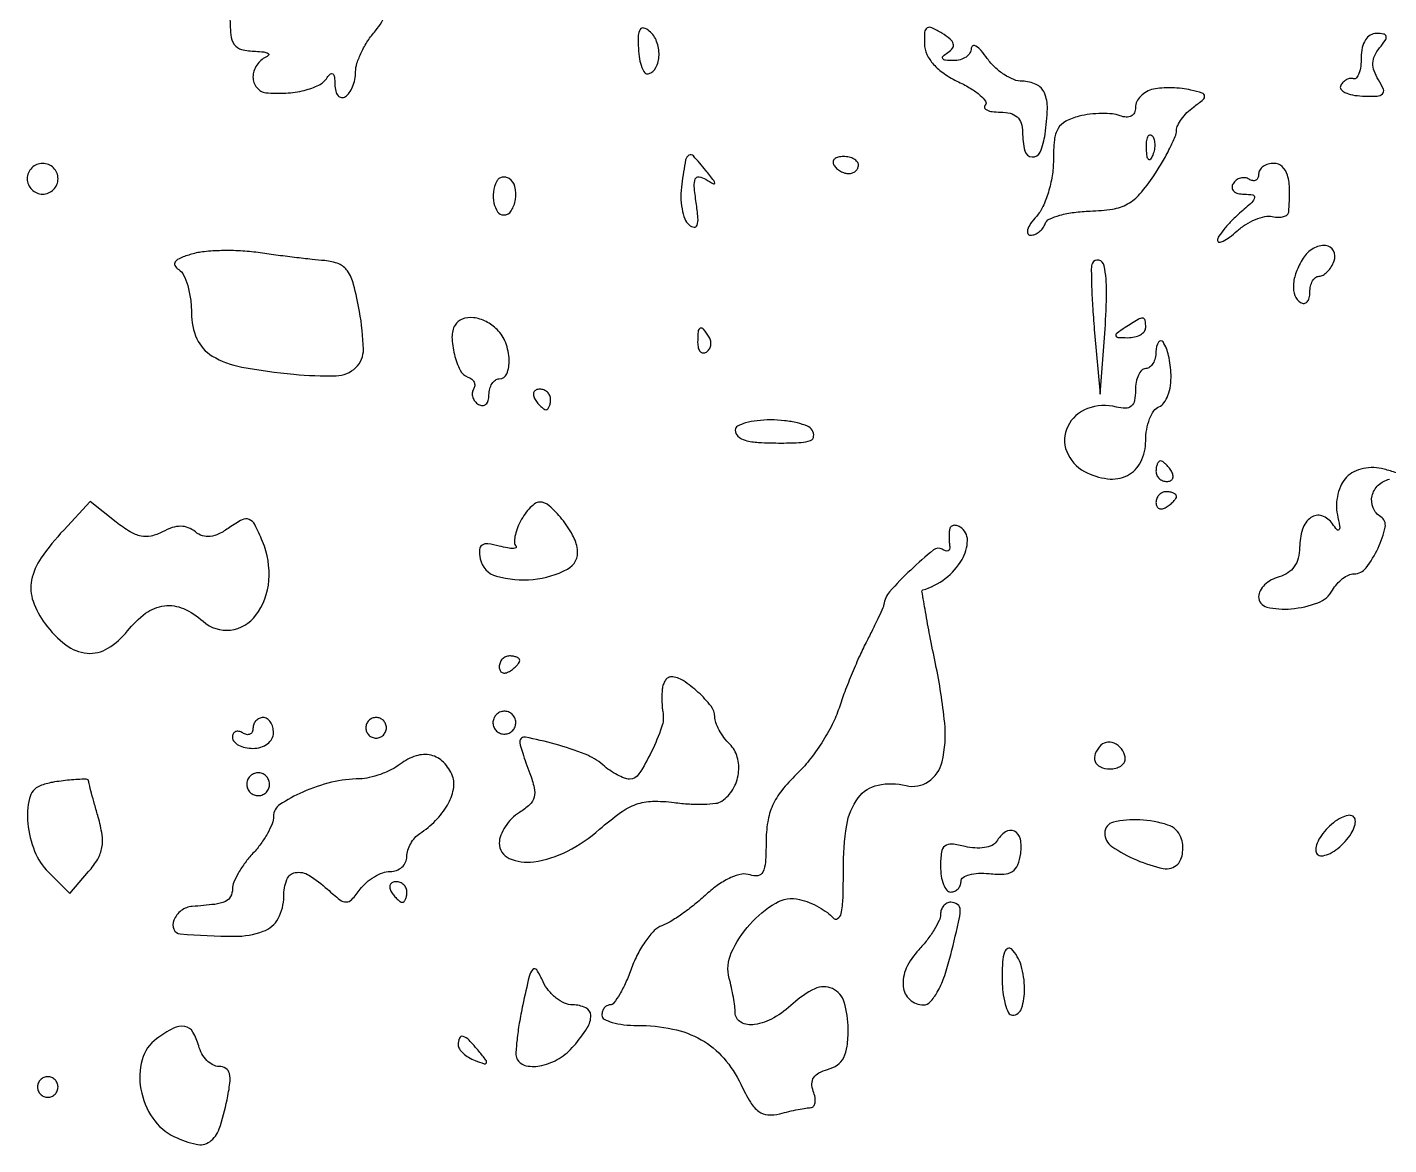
# Model space of a CAD drawing. Extents: x 0 to 5034, y 0 to 2560.
# Drawn here: x 95 to 227.7, y 2328.4 to 2437.3 of the extents above; entities that cross this region are included whole.
import ezdxf

# ---------------------------------------------------------------- set-up
doc = ezdxf.new("R2010")
doc.units = 0

msp = doc.modelspace()

# ---------------------------------------------------------------- linework, layer by layer
for points in [[(114.75, 2438.5, 0.021329), (114.833997, 2436.531804, 0.131865), (115.175731, 2435.588364, 0.183681), (115.883822, 2435.106272, 0.049881), (117.25, 2434.921053, -0.020908), (118.046513, 2434.859693, -0.102704), (118.471875, 2434.717133, -0.451325), (118.507991, 2434.534095, -0.134342), (118.25, 2434.337719, 0.087674), (117.772091, 2434.039141, 0.065245), (117.367188, 2433.565351, 0.064399), (117.093368, 2432.995939, 0.080074), (117, 2432.416667, 0.085352), (117.094537, 2431.866895, 0.086175), (117.367188, 2431.382319, 0.090673), (117.772886, 2431.036765, 0.108623), (118.25, 2430.884846, 0.036789), (120.208791, 2430.848959, 0.046371), (122.001573, 2431.116066, 0.05351), (123.424793, 2431.631547, 0.137525), (124.234687, 2432.35306, -0.065563), (124.546883, 2432.723222, -0.382815), (124.78079, 2432.725092, -0.185853), (124.940634, 2432.418112, -0.026029), (124.984687, 2431.690983, 0.055749), (125.06281, 2431.042258, 0.119238), (125.289252, 2430.594912, 0.187649), (125.619957, 2430.416871, 0.170746), (126, 2430.5, 0.104765), (126.383304, 2430.866025, 0.051491), (126.70625, 2431.461704, 0.047893), (126.925865, 2432.176235, 0.050663), (127, 2432.906007, -0.07939), (127.134586, 2433.748293, -0.032827), (127.566615, 2434.822076, -0.031443), (128.19069, 2435.935106, -0.035155), (128.928903, 2436.918024, 0.092654), (130.023779, 2438.788098, 0.085008)], [(228.449902, 2393.8476, 0.007854), (227.232409, 2394.201421, 0.058368), (226.216538, 2394.355487, 0.060563), (225.20561, 2394.267241, 0.063864), (224.294452, 2393.94943, 0.080734), (223.571429, 2393.428571, 0.084249), (223.074581, 2392.728626, 0.052363), (222.733555, 2391.778385, 0.050782), (222.588614, 2390.738296, 0.063348), (222.675766, 2389.767591, -0.009004), (222.897765, 2388.661428, -0.169723), (222.843512, 2388.316894, -0.524419), (222.656543, 2388.295793, -0.025378), (222.19855, 2388.878115, 0.157173), (221.171702, 2389.64792, 0.244485), (220.100945, 2389.48821, 0.159949), (219.279145, 2388.351469, 0.07734), (219, 2386.557614, -0.064706), (218.867638, 2385.539101, -0.0887), (218.478633, 2384.702843, -0.094016), (217.845025, 2384.087249, -0.082114), (217, 2383.710251, 0.061669), (216.235328, 2383.405753, 0.066064), (215.5875, 2382.929351, 0.074178), (215.14937, 2382.360958, 0.127842), (215, 2381.78631, 0.348429), (215.810428, 2380.764524, 0.079213), (218.17393, 2380.595, 0.067826), (220.777664, 2381.182543, 0.177636), (222.210419, 2382.411514, -0.052158), (222.63951, 2383.019698, -0.049972), (223.190839, 2383.535674, -0.053982), (223.775293, 2383.889653, -0.107969), (224.29969, 2384.007802, 0.231325), (225.466991, 2384.587817, 0.054065), (226.636474, 2386.508349, 0.056115), (227.330715, 2388.556348, 0.318107), (226.905597, 2389.558344, -0.157667), (226.155426, 2390.440954, -0.155875), (226.059639, 2391.600156, -0.147535), (226.658617, 2392.64684, -0.139168), (227.75, 2393.217116, 0.018624)]]:
    msp.add_lwpolyline(points, format="xyb")
for points in [[(154.556958, 2435.190196, 0.030396), (154.66345, 2434.175048, 0.052156), (154.889807, 2433.355606, 0.074692), (155.19057, 2432.833752, 0.297021), (155.524689, 2432.722506, 0.217194), (156.27062, 2433.330391, 0.10926), (156.567359, 2434.534558, 0.095653), (156.338974, 2435.891295, 0.130884), (155.6247, 2436.896508, 0.101306), (155.085721, 2437.184548, 0.337095), (154.733278, 2437.05133, 0.131883), (154.551192, 2436.45615, 0.019599)], [(182.431893, 2435.64488, 0.100874), (182.674581, 2434.621353, 0.074648), (183.316609, 2433.647576, 0.061079), (184.352662, 2432.744606, 0.036916), (185.766454, 2431.93312, -0.023864), (186.970393, 2431.283224, -0.043487), (187.87272, 2430.625845, -0.062185), (188.383298, 2430.055365, -0.362546), (188.349787, 2429.68312, 0.293465), (188.293965, 2429.426878, 0.198255), (188.503792, 2429.200667, 0.078142), (189.047012, 2429.047073, 0.029905), (189.833333, 2429, -0.060822), (190.797881, 2428.882233, -0.122488), (191.470932, 2428.52604, -0.132942), (191.864839, 2427.919466, -0.078062), (192, 2427.059017, 0.059078), (192.216017, 2425.237153, 0.320263), (192.925614, 2424.621191, 0.331129), (193.713599, 2425.098404, 0.060323), (194.191325, 2426.850223, 0.028766), (194.411453, 2429.339194, 0.109782), (194.122011, 2430.86066, 0.181642), (193.319107, 2431.695259, 0.111809), (191.973371, 2432, -0.096225), (191.148085, 2432.160311, -0.048288), (190.20249, 2432.652861, -0.045474), (189.289976, 2433.372254, -0.050366), (188.556704, 2434.222506, 0.023977), (187.956704, 2434.997263, 0.073354), (187.457282, 2435.43304, 0.250118), (187.154258, 2435.457585, 0.298804), (187, 2435.222506, -0.142274), (186.864962, 2434.757539, -0.100747), (186.485938, 2434.363609, -0.08528), (185.918902, 2434.101001, -0.068184), (185.25, 2434.015313, -0.022016), (184.486233, 2434.055657, -0.221299), (184.218268, 2434.21352, -0.3766), (184.245839, 2434.447074, -0.041728), (184.710111, 2434.799677, 0.088952), (185.169535, 2435.222187, 0.240301), (185.245802, 2435.645792, 0.148798), (184.935922, 2436.109659, 0.032054), (184.142004, 2436.679244, 0.02764), (183.168689, 2437.214742, 0.253131), (182.702645, 2437.192292, 0.24346), (182.454636, 2436.787042, 0.025832)], [(225, 2434.333333, -0.0307), (224.946115, 2433.456565, -0.055756), (224.779687, 2432.758854, -0.086553), (224.536313, 2432.332043, -0.309786), (224.25, 2432.25, 0.120741), (223.925741, 2432.276464, 0.082325), (223.573438, 2432.158475, 0.074712), (223.24734, 2431.917404, 0.071084), (223, 2431.587361, 0.294032), (223.025199, 2431.231756, 0.119758), (223.416323, 2430.909127, 0.067799), (224.150212, 2430.669215, 0.034217), (225.119398, 2430.560057, 0.017875), (226.550405, 2430.548605, 0.193468), (227.070203, 2430.774499, 0.303836), (227.156278, 2431.225262, 0.039266), (226.679562, 2432.141494, -0.052046), (226.2575, 2433.005832, -0.097083), (226.13637, 2433.772533, -0.102124), (226.315175, 2434.501907, -0.062274), (226.794288, 2435.252132, 0.023579), (227.346658, 2435.985453, 0.206429), (227.422316, 2436.376142, 0.303282), (227.18498, 2436.60445, 0.044299), (226.484124, 2436.666667, 0.139954), (225.886266, 2436.495978, 0.112492), (225.409013, 2436.023618, 0.088002), (225.102298, 2435.279478, 0.053904)], [(204.75, 2431.228451, 0.072098), (204.081185, 2430.980445, 0.073167), (203.514062, 2430.55367, 0.079586), (203.131998, 2430.019366, 0.115999), (203, 2429.458061, -0.105046), (202.889966, 2428.9401, -0.16474), (202.584125, 2428.608624, -0.143617), (202.103847, 2428.504362, -0.073858), (201.497764, 2428.639232, 0.066995), (200.746567, 2428.817195, 0.027866), (199.703092, 2428.862206, 0.026957), (198.564313, 2428.786355, 0.031384), (197.497764, 2428.588795, 0.057893), (196.197494, 2428.097049, 0.142253), (195.463889, 2427.400031, 0.107197), (195.099891, 2426.282116, 0.025306), (195, 2424.309689, -0.039714), (194.878086, 2422.7772, -0.033632), (194.513847, 2421.193125, -0.034985), (193.980332, 2419.789311, -0.075753), (193.345012, 2418.828741, 0.030675), (192.783171, 2418.125707, 0.076178), (192.490976, 2417.537193, 0.180909), (192.509239, 2417.166056, 0.299416), (192.761679, 2417, 0.095211), (193.199318, 2417.084099, 0.070248), (193.628466, 2417.329794, 0.068257), (193.984246, 2417.693588, 0.079217), (194.207567, 2418.122701, -0.207601), (194.603273, 2418.563861, -0.039053), (195.643957, 2418.946343, -0.035923), (197.016525, 2419.227897, -0.026079), (198.571886, 2419.350027, 0.031963), (200.770958, 2419.548744, 0.08841), (202.235684, 2420.051079, 0.088111), (203.439539, 2421.029607, 0.031605), (204.780985, 2422.796666, 0.013543), (205.630606, 2424.154688, 0.016502), (206.348164, 2425.471399, 0.015128), (206.875755, 2426.604657, 0.101713), (207, 2427.209098, -0.114326), (207.114756, 2427.704422, -0.042894), (207.484059, 2428.319032, -0.039694), (208.017335, 2428.944324, -0.038503), (208.64786, 2429.48446, 0.014169), (209.605998, 2430.227627, 0.263895), (209.738199, 2430.571811, 0.287666), (209.50701, 2430.841051, 0.016189), (208.39786, 2431.146477, 0.032426), (207.543724, 2431.294419, 0.021055), (206.543434, 2431.359099, 0.021177), (205.55731, 2431.339493, 0.037247)], [(204.683114, 2424.8125, -0.054073), (204.461564, 2424.395823, -0.470617), (204.279315, 2424.37858, -0.168741), (204.137993, 2424.670344, -0.018894), (204.078947, 2425.416667, -0.028489), (204.089945, 2426.112848, -0.077125), (204.200665, 2426.592839, -0.208169), (204.385309, 2426.77538, -0.296942), (204.604167, 2426.729167, -0.126455), (204.797407, 2426.402231, -0.060344), (204.876576, 2425.916927, -0.05415), (204.839148, 2425.359369, -0.051402)], [(158.783906, 2421.981019, 0.038518), (158.69952, 2420.755166, 0.042123), (158.80962, 2419.567812, 0.046298), (159.081324, 2418.582962, 0.12981), (159.493656, 2418.005265, 0.135799), (159.982695, 2417.785243, 0.368536), (160.282183, 2417.970244, 0.100228), (160.362605, 2418.688702, 0.014354), (160.188901, 2420.166294, -0.014197), (160.000504, 2421.764537, -0.119168), (160.107062, 2422.477926, -0.346386), (160.46723, 2422.68338, -0.098749), (161.115652, 2422.45009, 0.009784), (161.88388, 2422.00752, 0.565945), (161.999426, 2422.074743, 0.171666), (161.916441, 2422.3201, 0.003836), (161.127555, 2423.308042, 0.012382), (159.919772, 2424.723858, 0.352324), (159.476136, 2424.796488, 0.224783), (159.162597, 2424.351085, 0.006356)], [(173.603006, 2423.833333, 0.071639), (173.869696, 2423.514519, 0.05288), (174.243158, 2423.244792, 0.053298), (174.660916, 2423.061561, 0.076861), (175.059017, 2423, 0.087308), (175.418314, 2423.063221, 0.094392), (175.723586, 2423.244792, 0.100145), (175.927786, 2423.515437, 0.112153), (176, 2423.833333, 0.170324), (175.888458, 2424.151276, 0.094314), (175.572297, 2424.421875, 0.074868), (175.100961, 2424.604892, 0.055286), (174.543989, 2424.666667, 0.05773), (174.023273, 2424.606344, 0.124167), (173.66697, 2424.421875, 0.190804), (173.528782, 2424.149103, 0.16277)], [(95, 2422.5, 0.099038), (95.114514, 2421.927543, 0.097945), (95.440625, 2421.440625, 0.097945), (95.927543, 2421.114514, 0.099038), (96.5, 2421, 0.099038), (97.072457, 2421.114514, 0.097945), (97.559375, 2421.440625, 0.097945), (97.885486, 2421.927543, 0.099038), (98, 2422.5, 0.099038), (97.885486, 2423.072457, 0.097945), (97.559375, 2423.559375, 0.097945), (97.072457, 2423.885486, 0.099038), (96.5, 2424, 0.099038), (95.927543, 2423.885486, 0.097945), (95.440625, 2423.559375, 0.097945), (95.114514, 2423.072457, 0.099038)], [(215, 2422.940983, -0.098926), (214.928183, 2422.581552, -0.176081), (214.726548, 2422.362055, -0.169366), (214.42443, 2422.318355, -0.090666), (214.069098, 2422.457295, 0.108373), (213.665803, 2422.598899, 0.099685), (213.22714, 2422.565079, 0.095498), (212.820631, 2422.360589, 0.090427), (212.510081, 2422.016312, 0.154835), (212.413189, 2421.630981, 0.191462), (212.569383, 2421.298542, 0.128822), (212.983682, 2421.073825, 0.060262), (213.593993, 2421, -0.043298), (214.434158, 2420.927109, -0.431551), (214.608336, 2420.662932, -0.147983), (214.340705, 2420.20167, -0.009192), (213.15301, 2419.132705, 0.019292), (212.328634, 2418.360041, 0.024459), (211.632447, 2417.582543, 0.023706), (211.125358, 2416.892822, 0.147701), (211, 2416.477717, 0.427917), (211.160306, 2416.324706, 0.102797), (211.558724, 2416.427047, 0.048344), (212.171209, 2416.805029, 0.021512), (212.902038, 2417.411345, -0.044407), (213.743111, 2418.046507, -0.042459), (214.69549, 2418.534105, -0.045512), (215.613141, 2418.815312, -0.102852), (216.336461, 2418.816333, 0.046154), (216.92796, 2418.750207, 0.071143), (217.437971, 2418.813235, 0.09804), (217.791171, 2418.988431, 0.209921), (217.934423, 2419.25, 0.023042), (218.023812, 2421.421652, 0.07221), (217.807356, 2422.862573, 0.132641), (217.293501, 2423.687641, 0.189738), (216.5, 2424, 0.06887), (215.926682, 2423.920655, 0.085131), (215.440625, 2423.688914, 0.099915), (215.115626, 2423.344827, 0.140337)], [(140.754232, 2422.266312, 0.084697), (140.436116, 2421.221291, 0.082939), (140.479003, 2420.121909, 0.104464), (140.84371, 2419.288862, 0.234312), (141.437328, 2418.972506, 0.26629), (142.162879, 2419.360605, 0.1021), (142.575922, 2420.472687, 0.093314), (142.533019, 2421.735512, 0.201974), (141.980032, 2422.512341, 0.086456), (141.629461, 2422.652808, 0.102024), (141.272696, 2422.654687, 0.11056), (140.965717, 2422.518222, 0.11748)], [(111.010081, 2415.150874, 0.024065), (109.935369, 2414.775981, 0.123917), (109.430016, 2414.407265, 0.308401), (109.394158, 2414.033308, 0.129345), (109.760081, 2413.648278, -0.142216), (110.23777, 2413.119503, -0.041809), (110.635774, 2412.089011, -0.038288), (110.908648, 2410.799083, -0.032994), (111, 2409.416232, 0.106148), (111.538295, 2406.909218, 0.153409), (113.034791, 2405.228409, 0.090085), (115.898113, 2404.15322, 0.021368), (120.969592, 2403.455093, 0.029368), (125.107818, 2403.30875, 0.186389), (127.01804, 2404.098243, 0.212248), (127.760689, 2405.894496, 0.038945), (127.378556, 2409.552195, 0.015953), (126.805189, 2412.192362, 0.088031), (126.212366, 2413.515013, 0.148923), (125.355837, 2414.20504, 0.076268), (124, 2414.522841, -0.007455), (122.764743, 2414.637934, -0.002898), (121.059375, 2414.83252, -0.002868), (119.214599, 2415.064593, -0.003553), (117.5, 2415.302694, 0.023181), (115.786, 2415.472478, 0.018945), (113.943586, 2415.499188, 0.019351), (112.244308, 2415.393553, 0.046717)], [(219.337137, 2414.75, 0.048175), (218.661936, 2413.39443, 0.077225), (218.390933, 2412.133503, 0.102821), (218.542159, 2411.114729, 0.167783), (219.089067, 2410.444954, 0.158234), (219.434354, 2410.360563, 0.191241), (219.732413, 2410.505305, 0.126796), (219.933932, 2410.88443, 0.059147), (220, 2411.440983, -0.055333), (220.066201, 2412.037357, -0.074909), (220.262322, 2412.542039, -0.094345), (220.552301, 2412.880561, -0.170202), (220.893011, 2413, 0.13875), (221.276919, 2413.108626, 0.061199), (221.692784, 2413.440625, 0.053891), (222.075237, 2413.926204, 0.048303), (222.361626, 2414.5, 0.217058), (222.301687, 2415.480136, 0.255278), (221.533931, 2415.98573, 0.155383), (220.316696, 2415.706073, 0.120141)], [(198.804368, 2414.266312, 0.105247), (198.693752, 2413.723743, 0.005674), (198.728896, 2411.962604, 0.008658), (198.831475, 2409.854258, 0.006192), (199.016225, 2407.5), (199.561911, 2401.5), (200.030956, 2407.847674, 0.016528), (200.180128, 2411.510261, 0.049158), (199.95315, 2414.00914, 0.292146), (199.42242, 2414.570574, 0.366442)], [(136.688535, 2408.25, 0.138574), (136.394172, 2407.071066, 0.053452), (136.627399, 2405.385731, 0.053482), (137.191571, 2403.845807, 0.20037), (137.951775, 2403.182742, -0.089291), (138.316834, 2402.983375, -0.118288), (138.547388, 2402.684675, -0.128484), (138.606352, 2402.33337, -0.1166), (138.489919, 2401.983688, 0.119451), (138.368771, 2401.612904, 0.100674), (138.419415, 2401.202051, 0.092127), (138.635029, 2400.813905, 0.08179), (138.983688, 2400.510081, 0.136093), (139.36964, 2400.397824, 0.190788), (139.701458, 2400.524436, 0.140899), (139.925389, 2400.890269, 0.067432), (140, 2401.440983, -0.062283), (140.074545, 2402.037096, -0.080552), (140.29375, 2402.542039, -0.097988), (140.618621, 2402.879982, -0.153634), (141, 2403, 0.308176), (141.73979, 2403.50382, 0.104548), (141.967148, 2404.855074, 0.079759), (141.629559, 2406.513435, 0.106751), (140.8, 2407.8, 0.079082), (139.711729, 2408.58942, 0.090423), (138.480862, 2408.955885, 0.110824), (137.393717, 2408.833909, 0.181515)], [(202, 2408, 0.011213), (201.169589, 2407.436556, 0.309569), (201.083458, 2407.201904, 0.327416), (201.271084, 2407.047261, 0.011938), (202.25, 2407.015313, 0.055234), (202.919445, 2407.083567, 0.075283), (203.485938, 2407.298248, 0.095191), (203.865757, 2407.619685, 0.17131), (204, 2408, 0.042895), (203.938046, 2408.720828, 0.364836), (203.707705, 2408.914708, 0.137048), (203.26282, 2408.790433, 0.007234)], [(160.333333, 2406.543989, 0.059057), (160.394948, 2406.024148, 0.126631), (160.582917, 2405.669932, 0.191218), (160.860929, 2405.534562, 0.158515), (161.182979, 2405.613087, 0.108766), (161.463027, 2405.88478, 0.099739), (161.614038, 2406.257398, 0.095385), (161.612382, 2406.673795, 0.090093), (161.457295, 2407.069098, 0.02679), (160.913397, 2407.852054, 0.350126), (160.59208, 2407.929499, 0.269722), (160.376303, 2407.618676, 0.019984)], [(205, 2405.666667, -0.05808), (204.925704, 2405.029224, -0.077243), (204.70625, 2404.489583, -0.096011), (204.381453, 2404.128, -0.163305), (204, 2404, 0.20001), (203.617908, 2403.840787, 0.085158), (203.29375, 2403.37824, 0.065179), (203.07353, 2402.693562, 0.045285), (203, 2401.883369, -0.048202), (202.904474, 2400.894786, -0.165941), (202.587939, 2400.343922, -0.18436), (202.025611, 2400.134992, -0.061801), (201.142033, 2400.252607, 0.154565), (198.330319, 2400.109297, 0.190669), (196.396807, 2398.363432, 0.21258), (196.297856, 2395.928495, 0.17709), (198.037773, 2393.979785, 0.09126), (200.268607, 2393.266709, 0.148821), (202.212025, 2393.596526, 0.163502), (203.521554, 2394.91214, 0.115242), (204, 2396.960399, -0.042505), (204.095186, 2398.078075, -0.050082), (204.378338, 2399.101177, -0.057449), (204.793701, 2399.889654, -0.152354), (205.287958, 2400.280258, 0.148747), (205.773292, 2400.658281, 0.063012), (206.164073, 2401.394684, 0.054604), (206.410108, 2402.34664, 0.046926), (206.461857, 2403.380014, 0.040277), (206.225658, 2405.271091, 0.091264), (205.683833, 2406.601339, 0.566525), (205.240803, 2406.588531, 0.128452)], [(144.5, 2401, 0.029505), (144.768994, 2400.617226, 0.035638), (145.066025, 2400.29375, 0.038439), (145.34829, 2400.065539, 0.151918), (145.559017, 2400, 0.210953), (145.727648, 2400.07446, 0.081139), (145.870461, 2400.29375, 0.061769), (145.967655, 2400.617151, 0.042167), (146, 2401, 0.105053), (145.918938, 2401.381556, 0.099167), (145.688914, 2401.70625, 0.09642), (145.345238, 2401.923877, 0.093332), (144.940983, 2402, 0.108972), (144.586039, 2401.921712, 0.182303), (144.3746, 2401.70625, 0.161196), (144.343488, 2401.3821, 0.082592)], [(164, 2398, 0.212179), (164.262785, 2397.408624, 0.116406), (164.970397, 2397.019555, 0.054951), (166.277322, 2396.807095, 0.012842), (168.5, 2396.75, 0.012551), (170.422875, 2396.798276, 0.086361), (171.341401, 2397.006085, 0.275857), (171.637377, 2397.405544, 0.164698), (171.5, 2398, 0.159713), (171.04134, 2398.386693, 0.035556), (170.052725, 2398.70625, 0.033489), (168.803639, 2398.926586, 0.026918), (167.440983, 2399, 0.027497), (166.122516, 2398.927436, 0.043243), (165.010789, 2398.70625, 0.053437), (164.229636, 2398.385522, 0.275259)], [(205, 2394, 0.105053), (205.081062, 2393.618444, 0.099167), (205.311086, 2393.29375, 0.09642), (205.654762, 2393.076123, 0.093332), (206.059017, 2393, 0.108972), (206.413961, 2393.078288, 0.182303), (206.6254, 2393.29375, 0.161196), (206.656512, 2393.6179, 0.082592), (206.5, 2394, 0.029505), (206.231006, 2394.382774, 0.035638), (205.933975, 2394.70625, 0.038439), (205.65171, 2394.934461, 0.151918), (205.440983, 2395, 0.210953), (205.272352, 2394.92554, 0.081139), (205.129539, 2394.70625, 0.061769), (205.032345, 2394.382849, 0.042167)], [(98.551281, 2388.273562, 0.034551), (96.35634, 2385.553137, 0.104065), (95.427405, 2383.370842, 0.134028), (95.573153, 2381.333452, 0.07554), (96.744797, 2379.129827, 0.068525), (98.765122, 2377.072425, 0.144158), (100.83308, 2376.26722, 0.159483), (102.863214, 2376.745418, 0.089398), (104.778526, 2378.445571, -0.067224), (106.541258, 2380.154952, -0.128093), (108.361699, 2380.884148, -0.13603), (110.230011, 2380.612835, -0.080411), (112.134014, 2379.378719, 0.216947), (114.806136, 2378.527796, 0.205702), (117.284077, 2379.962162, 0.142499), (118.546263, 2383.343793, 0.117243), (117.932914, 2387.161959, 0.018492), (117.184346, 2388.79556, 0.179218), (116.635773, 2389.306062, 0.224794), (115.956344, 2389.273805, 0.030343), (114.705907, 2388.506563, -0.037373), (113.684619, 2387.899495, -0.085016), (112.827835, 2387.641984, -0.10981), (112.077189, 2387.71457, -0.094677), (111.382073, 2388.097871, 0.08068), (110.699466, 2388.499395, 0.093449), (109.959116, 2388.637442, 0.07967), (109.127572, 2388.50238, 0.04287), (108.170796, 2388.091407, -0.066962), (107.078735, 2387.683251, -0.108629), (106.092006, 2387.675812, -0.085266), (105.030523, 2388.098539, -0.02936), (103.66919, 2389.045575), (101.124633, 2391.047124)], [(143.070368, 2389.131483, 0.033774), (142.728926, 2388.374787, 0.044747), (142.529713, 2387.646247, 0.051992), (142.485286, 2387.043646, 0.19105), (142.634097, 2386.699236, -0.458146), (142.622865, 2386.547344, -0.162613), (142.386046, 2386.470083, -0.045795), (141.807179, 2386.527327, -0.016422), (140.998048, 2386.710761, 0.030479), (139.885025, 2386.930407, 0.1823), (139.319005, 2386.799821, 0.243905), (139.076145, 2386.360448, 0.05464), (139.149135, 2385.479807, 0.284467), (140.725633, 2383.774464, 0.09174), (144.305779, 2383.46084, 0.097282), (147.634328, 2384.452467, 0.318407), (148.619342, 2386.387833, 0.089984), (148.150948, 2387.776964, 0.043094), (147.098602, 2389.345845, 0.041607), (145.873822, 2390.634128, 0.183906), (144.912739, 2391, 0.156053), (144.521036, 2390.874695, 0.043333), (144.024064, 2390.451123, 0.039285), (143.515111, 2389.846655, 0.032485)], [(205, 2390.940983, 0.108972), (205.078288, 2390.586039, 0.182303), (205.29375, 2390.3746, 0.161196), (205.6179, 2390.343488, 0.082592), (206, 2390.5, 0.029505), (206.382774, 2390.768994, 0.035638), (206.70625, 2391.066025, 0.038439), (206.934461, 2391.34829, 0.151918), (207, 2391.559017, 0.210953), (206.92554, 2391.727648, 0.081139), (206.70625, 2391.870461, 0.061769), (206.382849, 2391.967655, 0.042167), (206, 2392, 0.105053), (205.618444, 2391.918938, 0.099167), (205.29375, 2391.688914, 0.09642), (205.076123, 2391.345238, 0.093332)], [(184.881579, 2388.309017, 0.025288), (184.846458, 2387.93957, 0.014846), (184.840008, 2387.495502, 0.014828), (184.859991, 2387.049989, 0.024385), (184.906356, 2386.67567, -0.114611), (184.891135, 2386.405259, -0.232985), (184.750723, 2386.252178, -0.169652), (184.500407, 2386.243505, -0.063109), (184.175456, 2386.391562, 0.32144), (183.308581, 2386.332138, 0.016717), (181.093607, 2384.374151, 0.020832), (179.036847, 2382.260744, 0.155823), (178.472323, 2381, -0.076552), (178.385151, 2380.678334, -0.004629), (177.970192, 2379.765625, -0.006835), (177.448952, 2378.685576, -0.004994), (176.841797, 2377.5, 0.014604), (176.155299, 2376.093508, 0.007927), (175.390079, 2374.32814, 0.007891), (174.667744, 2372.505813, 0.012368), (174.110597, 2370.914945, -0.041171), (173.453087, 2369.335305, -0.023537), (172.419128, 2367.545215, -0.023382), (171.201466, 2365.830933, -0.035627), (169.976885, 2364.477854, 0.033217), (168.531891, 2362.896607, 0.063127), (167.635355, 2361.427437, 0.065962), (167.157212, 2359.825677, 0.03961), (167, 2357.844294, -0.0156), (166.93924, 2355.897335, -0.098624), (166.686455, 2354.943285, -0.243429), (166.199653, 2354.582648, -0.132376), (165.440302, 2354.661282, 0.140192), (164.631066, 2354.732547, 0.056733), (163.564375, 2354.397812, 0.047661), (162.376494, 2353.729191, 0.034386), (161.190302, 2352.776489, -0.016915), (160.038356, 2351.783186, -0.016057), (158.802162, 2350.851896, -0.016243), (157.656658, 2350.099676, -0.05306), (156.838334, 2349.711874, 0.116941), (156.111046, 2349.246369, 0.037548), (155.286074, 2348.254022, 0.035106), (154.50336, 2346.972539, 0.032801), (153.887446, 2345.565282, -0.01855), (153.335434, 2344.19939, -0.027183), (152.742193, 2343.047302, -0.025752), (152.181209, 2342.193598, -0.238879), (151.799112, 2342, 0.124343), (151.494346, 2341.923019, 0.100781), (151.234739, 2341.70625, 0.090539), (151.060282, 2341.382004, 0.078417), (151, 2341, 0.275756), (151.230139, 2340.614444, 0.053207), (152.014303, 2340.29375, 0.043107), (153.129889, 2340.072559, 0.0274), (154.452947, 2340, -0.050579), (157.899828, 2339.650424, -0.078773), (160.689166, 2338.60253, -0.084709), (162.877357, 2336.812666, -0.068386), (164.542782, 2334.268601, 0.023757), (165.480516, 2332.512941, 0.096492), (166.285107, 2331.614711, 0.146089), (167.179572, 2331.280259, 0.082633), (168.340973, 2331.393504, -0.008366), (169.230411, 2331.616223, -0.008635), (170.117526, 2331.806566, -0.008412), (170.891132, 2331.945155, -0.036144), (171.356989, 2331.986345, 0.223523), (171.632433, 2332.121358, 0.131585), (171.782722, 2332.463798, 0.083729), (171.774871, 2332.981322, 0.046075), (171.602862, 2333.592541, -0.091052), (171.466925, 2334.319723, -0.14737), (171.645131, 2334.918143, -0.126016), (172.154394, 2335.381298, -0.057947), (172.995874, 2335.709172, 0.08929), (173.948556, 2336.150581, 0.122642), (174.564905, 2336.860825, 0.088184), (174.899811, 2337.963935, 0.02972), (175, 2339.648016, 0.072178), (174.621679, 2342.255098, 0.215715), (173.4703, 2343.586186, 0.223652), (171.746267, 2343.57357, 0.076853), (169.634668, 2342.126514, -0.058058), (167.760651, 2340.736455, -0.092327), (165.882538, 2340.076141, -0.164123), (164.555505, 2340.305838, -0.272224), (163.986345, 2341.25, 0.029167), (163.943164, 2341.872644, 0.010689), (163.812197, 2342.745493, 0.010554), (163.628085, 2343.695536, 0.012447), (163.412674, 2344.585721, -0.172968), (163.611482, 2347.058303, -0.076283), (165.420022, 2349.848766, -0.077535), (167.942717, 2351.9254, -0.194112), (170.258293, 2352.276551, -0.037329), (171.192333, 2351.979846, -0.030036), (172.145022, 2351.528713, -0.030956), (172.97789, 2351.001663, -0.065242), (173.533273, 2350.477602, 0.379109), (173.976546, 2350.405178, 0.20236), (174.318337, 2350.895577, 0.045053), (174.500454, 2352.414676, 0.00871), (174.533273, 2355.184079, -0.040029), (174.855294, 2359.501653, -0.122298), (175.985096, 2362.189994, -0.182584), (177.921325, 2363.426609, -0.113758), (180.646656, 2363.373836, 0.214401), (182.825374, 2363.762429, 0.185795), (184.154174, 2365.686155, 0.0852), (184.410037, 2369.493765, 0.025673), (183.515611, 2375.247132, -0.003133), (182.963396, 2377.981192, -0.005202), (182.536281, 2380.293874, -0.00109), (182.189835, 2382.311603, -0.381495), (182.265761, 2382.432428, 0.094235), (184.463713, 2383.545499, 0.094559), (186.096597, 2385.386505, 0.131482), (186.624514, 2387.253715, 0.263693), (185.910933, 2388.555046, 0.072163), (185.553783, 2388.710062, 0.125664), (185.2328, 2388.715008, 0.160215), (184.999675, 2388.571325, 0.139745)], [(141, 2374.940983, 0.108972), (141.078288, 2374.586039, 0.182303), (141.29375, 2374.3746, 0.161196), (141.6179, 2374.343488, 0.082592), (142, 2374.5, 0.029505), (142.382774, 2374.768994, 0.035638), (142.70625, 2375.066025, 0.038439), (142.934461, 2375.34829, 0.151918), (143, 2375.559017, 0.210953), (142.92554, 2375.727648, 0.081139), (142.70625, 2375.870461, 0.061769), (142.382849, 2375.967655, 0.042167), (142, 2376, 0.105053), (141.618444, 2375.918938, 0.099167), (141.29375, 2375.688914, 0.09642), (141.076123, 2375.345238, 0.093332)], [(156.881579, 2372.75, 0.017212), (156.848803, 2372.204695, 0.012657), (156.848621, 2371.599202, 0.012822), (156.877694, 2371.025762, 0.027657), (156.935676, 2370.587709, -0.130136), (156.825624, 2369.060142, -0.031238), (155.843586, 2366.692602, -0.027193), (154.617664, 2364.501059, -0.257048), (153.70742, 2364, -0.091148), (153.19621, 2364.093973, -0.030618), (152.502146, 2364.407932, -0.029284), (151.760312, 2364.857235, -0.029589), (151.078741, 2365.388706, 0.087747), (149.384856, 2366.418862, 0.024769), (146.442607, 2367.399856, 0.018482), (143.548535, 2368.093796, 0.473585), (143, 2367.644555, 0.070657), (143.045889, 2367.321449, 0.006162), (143.28711, 2366.526136, 0.007997), (143.603072, 2365.58156, 0.006132), (143.977395, 2364.559456, -0.03358), (144.403285, 2363.163837, -0.122104), (144.390447, 2362.243849, -0.140078), (143.954254, 2361.508357, -0.049766), (142.977395, 2360.75381, 0.057405), (142.221008, 2360.150942, 0.049928), (141.58086, 2359.36482, 0.052579), (141.144363, 2358.523457, 0.09365), (141, 2357.759453, 0.298524), (141.970225, 2356.279235, 0.137775), (144.354298, 2355.951625, 0.083529), (147.636399, 2356.981076, 0.062563), (150.77826, 2359.110172, -0.02291), (152.806438, 2360.732649, -0.070939), (154.352062, 2361.55165, -0.082012), (155.936155, 2361.843132, -0.037929), (158.032874, 2361.722416, 0.018579), (159.52383, 2361.578575, 0.022255), (160.933865, 2361.558096, 0.021692), (162.105299, 2361.644183, 0.119138), (162.69554, 2361.862245, 0.112539), (163.767716, 2363.000278, 0.099004), (164.303717, 2364.544396, 0.102315), (164.196863, 2366.132675, 0.129289), (163.45751, 2367.399633, -0.037032), (162.899758, 2368.046745, -0.034377), (162.428144, 2368.784785, -0.036209), (162.101782, 2369.501124, -0.089012), (162, 2370.068329, 0.167495), (161.641916, 2371.107283, 0.041153), (160.397617, 2372.453502, 0.04193), (158.924161, 2373.593879, 0.133907), (157.75, 2373.968197, 0.159663), (157.454701, 2373.88511, 0.090384), (157.185526, 2373.62347, 0.073935), (156.982615, 2373.225702, 0.057478)], [(117, 2368.940983, -0.108972), (116.921712, 2368.586039, -0.182303), (116.70625, 2368.3746, -0.161196), (116.3821, 2368.343488, -0.082592), (116, 2368.5, 0.082592), (115.6179, 2368.656512, 0.161196), (115.29375, 2368.6254, 0.182303), (115.078288, 2368.413961, 0.108972), (115, 2368.059017, 0.182172), (115.152336, 2367.654781, 0.09101), (115.5875, 2367.311086, 0.070927), (116.234725, 2367.07823, 0.050979), (117, 2367, 0.072314), (117.769411, 2367.111864, 0.08892), (118.416667, 2367.4375, 0.10214), (118.846791, 2367.924246, 0.130775), (119, 2368.5, 0.064853), (118.925306, 2369.073457, 0.082425), (118.70625, 2369.559375, 0.098894), (118.381354, 2369.884432, 0.148195), (118, 2370, 0.105053), (117.618444, 2369.918938, 0.099167), (117.29375, 2369.688914, 0.09642), (117.076123, 2369.345238, 0.093332)], [(128, 2369, 0.099038), (128.076342, 2368.618362, 0.097945), (128.29375, 2368.29375, 0.097945), (128.618362, 2368.076342, 0.099038), (129, 2368, 0.099038), (129.381638, 2368.076342, 0.097945), (129.70625, 2368.29375, 0.097945), (129.923658, 2368.618362, 0.099038), (130, 2369, 0.099038), (129.923658, 2369.381638, 0.097945), (129.70625, 2369.70625, 0.097945), (129.381638, 2369.923658, 0.099038), (129, 2370, 0.099038), (128.618362, 2369.923658, 0.097945), (128.29375, 2369.70625, 0.097945), (128.076342, 2369.381638, 0.099038)], [(140.552786, 2370.08541, 0.099038), (140.401684, 2369.679226, 0.097945), (140.417584, 2369.244476, 0.097945), (140.597789, 2368.848514, 0.099038), (140.91459, 2368.552786, 0.099038), (141.320774, 2368.401684, 0.097945), (141.755524, 2368.417584, 0.097945), (142.151486, 2368.597789, 0.099038), (142.447214, 2368.91459, 0.099038), (142.598316, 2369.320774, 0.097945), (142.582416, 2369.755524, 0.097945), (142.402211, 2370.151486, 0.099038), (142.08541, 2370.447214, 0.099038), (141.679226, 2370.598316, 0.097945), (141.244476, 2370.582416, 0.097945), (140.848514, 2370.402211, 0.099038)], [(199.63948, 2367.306147, 0.094876), (199.086489, 2366.491235, 0.1934), (199.067517, 2365.730754, 0.202875), (199.575357, 2365.193711, 0.103624), (200.5, 2365, 0.06085), (201.073598, 2365.070066, 0.079459), (201.559375, 2365.276414, 0.097386), (201.8846, 2365.582093, 0.156819), (202, 2365.940983, 0.139398), (201.764316, 2366.769921, 0.123736), (201.119339, 2367.396031, 0.139481), (200.316568, 2367.598585, 0.191124)], [(131.347199, 2365.46312, -0.044757), (130.486456, 2364.924772, -0.030424), (129.425512, 2364.465371, -0.030709), (128.337855, 2364.145052, -0.052516), (127.399223, 2364.031803, 0.055146), (124.667071, 2363.687611, 0.044176), (121.854001, 2362.743529, 0.044423), (119.619533, 2361.520287, 0.250323), (119, 2360.360361, -0.09557), (118.864703, 2359.658981, -0.031779), (118.4125, 2358.709937, -0.030293), (117.765408, 2357.697625, -0.030183), (117, 2356.769625, 0.027562), (116.234554, 2355.851416, 0.028874), (115.5875, 2354.868249, 0.030131), (115.132703, 2353.95967, 0.101307), (115, 2353.311439, -0.12062), (114.813749, 2352.550617, -0.170989), (114.309121, 2352.078682, -0.074741), (113.272211, 2351.798366, -0.010768), (111.08192, 2351.593444, 0.14535), (110.015391, 2351.191475, 0.128477), (109.279496, 2350.255197, 0.207752), (109.278698, 2349.371538, 0.278172), (109.916667, 2348.916667, 0.016714), (115.182511, 2348.68827, 0.089377), (118.005858, 2349.16815, 0.184113), (119.458131, 2350.418412, 0.124604), (120, 2352.559017, -0.087603), (120.290353, 2354.203501, -0.270711), (121.125676, 2354.896478, -0.182534), (122.450217, 2354.631682, -0.044318), (124.261578, 2353.263275, 0.016816), (125.47122, 2352.2404, 0.168649), (126.087195, 2352.026551, 0.210016), (126.632518, 2352.266173, 0.027856), (127.450561, 2353.263275, -0.054569), (128.057752, 2353.927723, -0.045843), (128.829124, 2354.489837, -0.047896), (129.639746, 2354.873843, -0.086888), (130.360243, 2355, 0.087191), (130.986357, 2355.11002, 0.094349), (131.518321, 2355.426029, 0.100161), (131.874153, 2355.897054, 0.112298), (132, 2356.45031, -0.074746), (132.092306, 2357.064321, -0.052215), (132.367188, 2357.7095, -0.051987), (132.771735, 2358.287113, -0.071823), (133.25, 2358.70031, 0.056491), (134.796237, 2359.955814, 0.064542), (135.9441, 2361.475096, 0.074957), (136.535265, 2363.0061, 0.147369), (136.439934, 2364.295933, 0.101461), (135.581206, 2365.639695, 0.144655), (134.354658, 2366.329988, 0.135358), (132.886409, 2366.265661, 0.084074)], [(116.552786, 2364.08541, 0.099038), (116.401684, 2363.679226, 0.097945), (116.417584, 2363.244476, 0.097945), (116.597789, 2362.848514, 0.099038), (116.91459, 2362.552786, 0.099038), (117.320774, 2362.401684, 0.097945), (117.755524, 2362.417584, 0.097945), (118.151486, 2362.597789, 0.099038), (118.447214, 2362.91459, 0.099038), (118.598316, 2363.320774, 0.097945), (118.582416, 2363.755524, 0.097945), (118.402211, 2364.151486, 0.099038), (118.08541, 2364.447214, 0.099038), (117.679226, 2364.598316, 0.097945), (117.244476, 2364.582416, 0.097945), (116.848514, 2364.402211, 0.099038)], [(96.25, 2363.337719, 0.246141), (95.215233, 2362.120565, 0.079978), (95.06358, 2359.688704, 0.0705), (95.721001, 2356.980008, 0.101983), (97.071068, 2354.928932), (99.142136, 2352.857864), (100.985632, 2354.983433, 0.045072), (101.867735, 2356.207689, 0.090556), (102.278816, 2357.321166, 0.081742), (102.291336, 2358.582838, 0.031536), (101.914564, 2360.297899, -0.001988), (101.564095, 2361.538506, -0.002973), (101.268653, 2362.625434, -0.00125), (101.023818, 2363.557203, -0.0637), (101, 2363.743398, 0.423153), (100.739543, 2363.99605, 0.013695), (99.126873, 2363.902716, 0.022445), (97.45988, 2363.684638, 0.052188)], [(221.568504, 2359.075696, 0.040971), (220.985584, 2358.314711, 0.06725), (220.642361, 2357.580854, 0.09727), (220.577264, 2356.987344, 0.237452), (220.80121, 2356.622859, 0.190003), (221.280252, 2356.536655, 0.065591), (221.958099, 2356.767684, 0.053802), (222.712739, 2357.248167, 0.040211), (223.431496, 2357.924304, 0.040971), (224.014416, 2358.685289, 0.06725), (224.357639, 2359.419146, 0.09727), (224.422736, 2360.012656, 0.237452), (224.19879, 2360.377141, 0.190003), (223.719748, 2360.463345, 0.065591), (223.041901, 2360.232316, 0.053802), (222.287261, 2359.751833, 0.040211)], [(200, 2358.744111, 0.248083), (200.691402, 2357.436386, 0.048869), (203.099448, 2356.119489, 0.048891), (205.712212, 2355.296714, 0.253417), (207.113317, 2355.713317, 0.104751), (207.430412, 2356.200854, 0.062378), (207.597909, 2356.875587, 0.058369), (207.599499, 2357.624327, 0.063065), (207.425794, 2358.332783, 0.227363), (206.16387, 2359.525625, 0.063787), (203.423236, 2360.03209, 0.070894), (200.8466, 2359.80939, 0.34897)], [(189.449923, 2357.918973, -0.153269), (189.021005, 2357.548024, -0.063318), (188.27574, 2357.331771, -0.054518), (187.355068, 2357.28845, -0.046031), (186.390906, 2357.438025, 0.03429), (185.085652, 2357.671972, 0.198843), (184.427728, 2357.480098, 0.193648), (184.087821, 2356.875129, 0.032347), (184, 2355.519052, 0.037834), (184.0731, 2354.554383, 0.056718), (184.29375, 2353.739972, 0.074496), (184.617017, 2353.183932, 0.227683), (185, 2353, 0.1029), (185.381584, 2353.07937, 0.098773), (185.70625, 2353.304868, 0.09699), (185.923798, 2353.641707, 0.095307), (186, 2354.037849, -0.25277), (186.202999, 2354.413743, -0.078714), (186.807813, 2354.686275, -0.057057), (187.69648, 2354.82264, -0.035656), (188.75, 2354.787849, 0.036094), (190.166201, 2354.742323, 0.132962), (191.013125, 2355.00839, 0.158516), (191.525677, 2355.632439, 0.058095), (191.819551, 2356.75, 0.083615), (191.783264, 2358.158187, 0.234119), (191.20031, 2358.920967, 0.27471), (190.329013, 2358.852949, 0.101123)], [(130.5, 2353, 0.029505), (130.768994, 2352.617226, 0.035638), (131.066025, 2352.29375, 0.038439), (131.34829, 2352.065539, 0.151918), (131.559017, 2352, 0.210953), (131.727648, 2352.07446, 0.081139), (131.870461, 2352.29375, 0.061769), (131.967655, 2352.617151, 0.042167), (132, 2353, 0.105053), (131.918938, 2353.381556, 0.099167), (131.688914, 2353.70625, 0.09642), (131.345238, 2353.923877, 0.093332), (130.940983, 2354, 0.108972), (130.586039, 2353.921712, 0.182303), (130.3746, 2353.70625, 0.161196), (130.343488, 2353.3821, 0.082592)], [(184, 2350.814451, -0.111284), (183.864092, 2350.211375, -0.027302), (183.375337, 2349.312234, -0.026612), (182.687446, 2348.318949, -0.023823), (181.873486, 2347.365332, 0.080493), (180.669398, 2345.580726, 0.131112), (180.358272, 2343.791563, 0.190583), (180.998826, 2342.51545, 0.184278), (182.3499, 2342, 0.212074), (182.995202, 2342.286593, 0.054301), (183.680909, 2343.234224, 0.042951), (184.333637, 2344.649814, 0.024886), (184.881285, 2346.44282, 0.003102), (185.765363, 2350.048116, 0.053278), (185.920151, 2351.25256, 0.243698), (185.659564, 2351.78289, 0.160354), (185, 2352, 0.117807), (184.618575, 2351.908867, 0.100594), (184.29375, 2351.651745, 0.09265), (184.075663, 2351.267228, 0.082979)], [(190, 2344.7, 0.025541), (190.072474, 2343.282153, 0.040478), (190.29375, 2342.086875, 0.048699), (190.61373, 2341.240076, 0.285442), (191, 2341, 0.325706), (191.904927, 2341.659437, 0.081246), (192.193629, 2343.580332, 0.068199), (191.854847, 2345.834967, 0.121107), (190.916426, 2347.45, 0.337695), (190.551325, 2347.505943, 0.189684), (190.247731, 2347.142995, 0.061835), (190.05547, 2346.185496, 0.018664)], [(143.292746, 2342, 0.010906), (142.953168, 2340.221718, 0.014773), (142.729257, 2338.601562, 0.011688), (142.615646, 2337.258885, 0.136871), (142.72465, 2336.75, 0.226914), (143.633212, 2336.071469, 0.105023), (145.142681, 2336.092737, 0.082396), (146.849067, 2336.789744, 0.077779), (148.277759, 2338.011431, 0.034218), (149.579342, 2339.760732, 0.151798), (149.917239, 2340.981729, 0.285187), (149.423774, 2341.723632, 0.107469), (148.152814, 2342, -0.104905), (147.370267, 2342.166014, -0.061656), (146.54694, 2342.660937, -0.057638), (145.809702, 2343.389606, -0.062173), (145.279928, 2344.25, 0.032824), (144.654555, 2345.413064, 0.501432), (144.264262, 2345.445234, 0.12395), (143.91136, 2344.76206, 0.004918)], [(107.612418, 2338.70586, 0.169483), (106.200936, 2336.658772, 0.112387), (106.074107, 2333.780713, 0.105123), (107.225018, 2330.975004, 0.13251), (109.348314, 2329.155268, 0.05391), (111.461638, 2328.413973, 0.213468), (112.781417, 2328.66913, 0.16089), (113.705045, 2329.909271, 0.028365), (114.474102, 2332.75, 0.019098), (114.752507, 2334.376927, 0.091821), (114.704011, 2335.311603, 0.194031), (114.350547, 2335.808532, 0.143276), (113.696087, 2336, -0.123202), (113.097787, 2336.149695, -0.074793), (112.509333, 2336.5875, -0.067343), (112.019485, 2337.235404, -0.064364), (111.710251, 2338, 0.069657), (111.145473, 2339.355177, 0.220016), (110.355473, 2339.899958, 0.164807), (109.250219, 2339.726014, 0.037166)], [(137, 2338.106989, 0.148172), (137.117443, 2337.719384, 0.058677), (137.482174, 2337.291272, 0.05126), (138.013435, 2336.891147, 0.0442), (138.641444, 2336.584097, 0.012731), (139.541716, 2336.264678, 0.389672), (139.741192, 2336.355597, 0.27071), (139.707299, 2336.617386, 0.008807), (139.018999, 2337.477108, 0.017238), (138.053128, 2338.562498, 0.127361), (137.469452, 2338.925, 0.389178), (137.129499, 2338.765008, 0.097466)], [(96, 2334, 0.099038), (96.076342, 2333.618362, 0.097945), (96.29375, 2333.29375, 0.097945), (96.618362, 2333.076342, 0.099038), (97, 2333, 0.099038), (97.381638, 2333.076342, 0.097945), (97.70625, 2333.29375, 0.097945), (97.923658, 2333.618362, 0.099038), (98, 2334, 0.099038), (97.923658, 2334.381638, 0.097945), (97.70625, 2334.70625, 0.097945), (97.381638, 2334.923658, 0.099038), (97, 2335, 0.099038), (96.618362, 2334.923658, 0.097945), (96.29375, 2334.70625, 0.097945), (96.076342, 2334.381638, 0.099038)]]:
    msp.add_lwpolyline(points, format="xyb", close=True)

doc.saveas('drawing.dxf')
